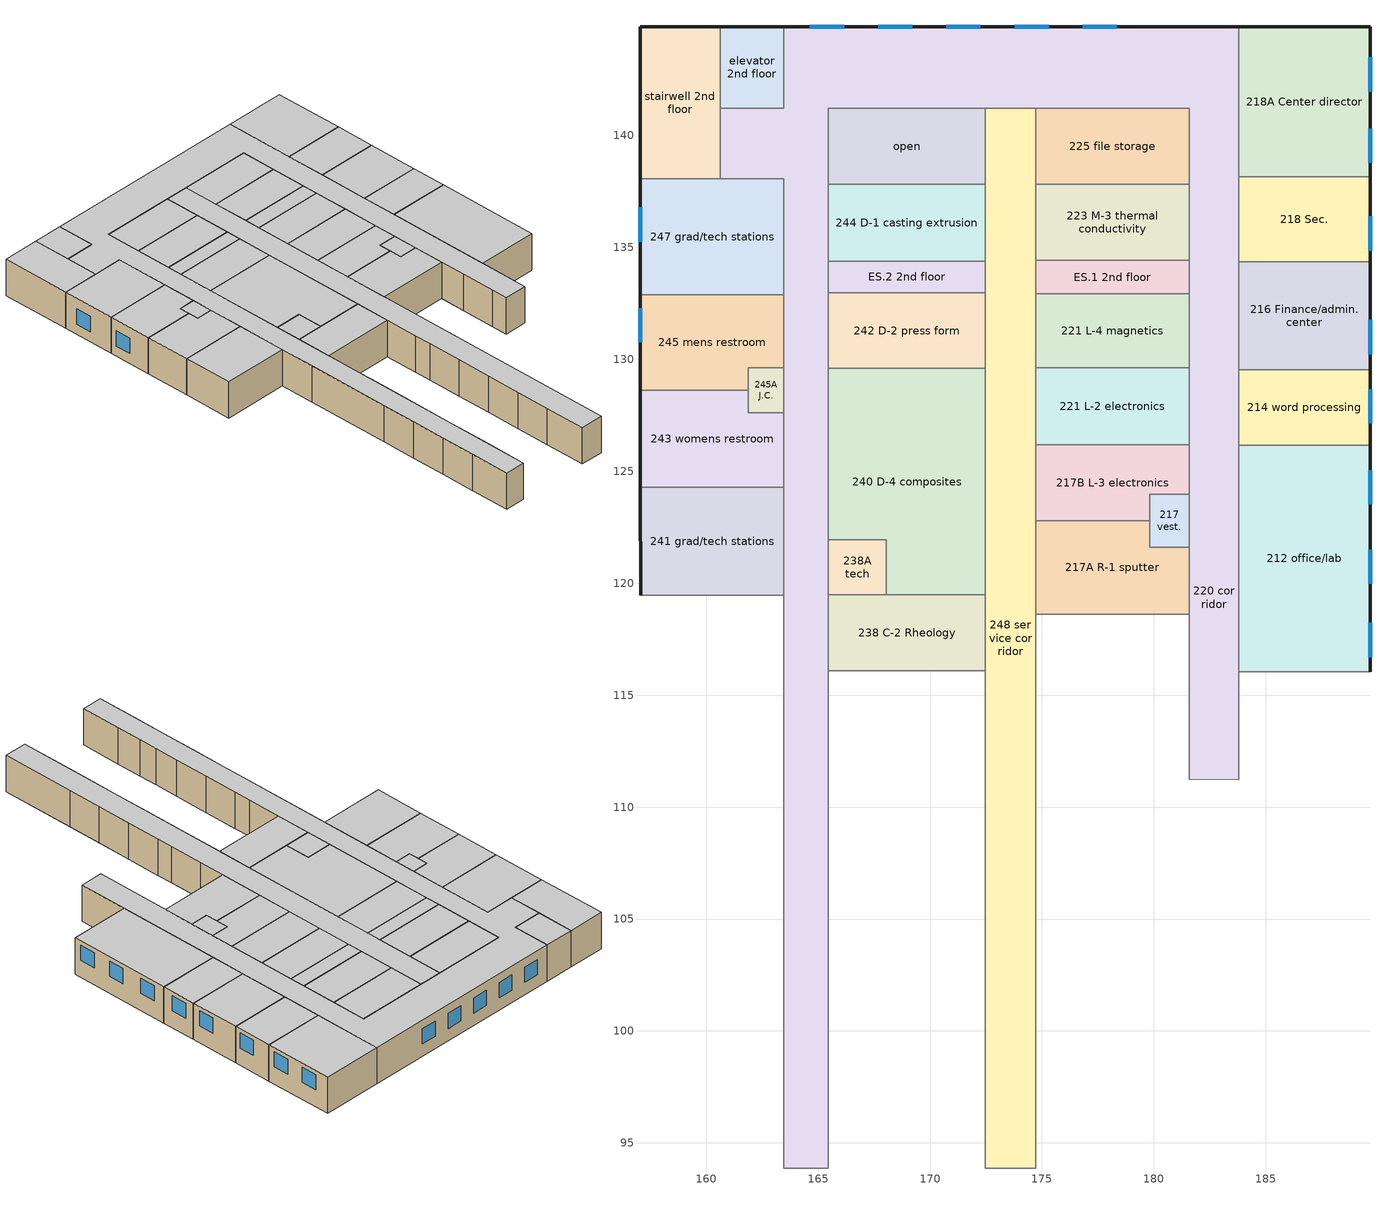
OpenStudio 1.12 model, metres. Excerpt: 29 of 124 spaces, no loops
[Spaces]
220 corridor
 floor ground: 183.79,144.87 183.79,111.23 181.58,111.24 181.58,141.22 165.46,141.22 165.46,93.86 163.47,93.86 163.47,138.07 160.62,138.07 160.62,141.22 163.47,141.22 163.47,144.87 z4.57
 wall outside: 183.79,144.87 163.47,144.87 z4.57:8.23
 wall to 200 fiber op. director: 183.79,111.23 183.79,116.05 z4.57:8.23
 wall to lobby 2nd floor: 181.58,111.24 183.79,111.23 z4.57:8.23
 wall to ES.4 2nd floor: 181.58,112.78 181.58,111.24 z4.57:8.23
 wall to 213 M-1 thermal analysis: 181.58,116.08 181.58,112.78 z4.57:8.23
 wall to 215 M-2 thermal analysis: 181.58,118.62 181.58,116.08 z4.57:8.23
 wall to 217A R-1 sputter: 181.58,121.61 181.58,118.62 z4.57:8.23
 wall to 217 vest.: 181.58,123.98 181.58,121.61 z4.57:8.23
 wall to 217B L-3 electronics: 181.58,126.19 181.58,123.98 z4.57:8.23
 wall to 221 L-2 electronics: 181.58,129.63 181.58,126.19 z4.57:8.23
 wall to 221 L-4 magnetics: 181.58,132.92 181.58,129.63 z4.57:8.23
 wall to ES.1 2nd floor: 181.58,134.42 181.58,132.92 z4.57:8.23
 wall to 223 M-3 thermal conductivity: 181.58,137.82 181.58,134.42 z4.57:8.23
 wall to 225 file storage: 174.71,141.22 181.58,141.22 181.58,137.82 z4.57:8.23
 wall to 248 service corridor: 172.48,141.22 174.71,141.22 z4.57:8.23
 wall to open: 165.46,137.83 165.46,141.22 172.48,141.22 z4.57:8.23
 wall to 244 D-1 casting extrusion: 165.46,134.38 165.46,137.83 z4.57:8.23
 wall to ES.2 2nd floor: 165.46,132.98 165.46,134.38 z4.57:8.23
 wall to 242 D-2 press form: 165.46,129.6 165.46,132.98 z4.57:8.23
 wall to 240 D-4 composites: 165.46,121.95 165.46,129.6 z4.57:8.23
 wall to 238A tech: 165.46,119.48 165.46,121.95 z4.57:8.23
 wall to 238 C-2 Rheology: 165.46,116.1 165.46,119.48 z4.57:8.23
 wall to 236 C-2 sol gel forming: 165.46,112.84 165.46,116.1 z4.57:8.23
 wall to ES.3 2nd floor: 165.46,111.2 165.46,112.84 z4.57:8.23
 wall to 234 C-3 chemical analysis: 165.46,107.89 165.46,111.2 z4.57:8.23
 wall to 232 C-4 coiloids analysis: 165.46,104.53 165.46,107.89 z4.57:8.23
 wall to 230 B-1 particle size analysis: 165.46,102.14 165.46,104.53 z4.57:8.23
 wall to 228A tech: 165.46,100.35 165.46,102.14 z4.57:8.23
 wall to 228 B-2 porosity surface: 165.46,97.83 165.46,100.35 z4.57:8.23
 wall to 226 D-3 Tape casting: 165.46,93.86 165.46,97.83 z4.57:8.23
 wall to 222 corridor: 163.47,93.86 165.46,93.86 z4.57:8.23
 wall to 227 undergrad dir.: 163.47,97.76 163.47,93.86 z4.57:8.23
 wall to 229 Sec.: 163.47,101.12 163.47,97.76 z4.57:8.23
 wall to 231 undergrad dir.: 163.47,104.48 163.47,101.12 z4.57:8.23
 wall to 233 office/lab: 163.47,107.83 163.47,104.48 z4.57:8.23
 wall to 237 grad/tech stations: 163.47,116.07 163.47,107.83 z4.57:8.23
 wall to 239 office/lab: 163.47,119.47 163.47,116.07 z4.57:8.23
 wall to 241 grad/tech stations: 163.47,124.28 163.47,119.47 z4.57:8.23
 wall to 243 womens restroom: 163.47,127.63 163.47,124.28 z4.57:8.23
 wall to 245A J.C.: 163.47,129.62 163.47,127.63 z4.57:8.23
 wall to 245 mens restroom: 163.47,132.89 163.47,129.62 z4.57:8.23
 wall to 247 grad/tech stations: 160.62,138.07 163.47,138.07 163.47,132.89 z4.57:8.23
 wall to stairwell 2nd floor: 160.62,141.22 160.62,138.07 z4.57:8.23
 wall to elevator 2nd floor: 163.47,144.87 163.47,141.22 160.62,141.22 z4.57:8.23
 wall to 218A Center director: 183.79,138.15 183.79,144.87 z4.57:8.23
 wall to 218 Sec.: 183.79,134.36 183.79,138.15 z4.57:8.23
 wall to 216 Finance/admin. center: 183.79,129.54 183.79,134.36 z4.57:8.23
 wall to 214 word processing: 183.79,126.17 183.79,129.54 z4.57:8.23
 wall to 212 office/lab: 183.79,116.05 183.79,126.17 z4.57:8.23
 window: 166.16,144.87 164.63,144.87 / 169.2,144.87 167.68,144.87 / 172.25,144.87 170.73,144.87 / 175.3,144.87 173.78,144.87 / 178.35,144.87 176.82,144.87 z5.83:7.35
 ceiling inside: 165.46,93.86 165.46,141.22 181.58,141.22 181.58,111.24 183.79,111.23 183.79,144.87 163.47,144.87 163.47,141.22 160.62,141.22 160.62,138.07 163.47,138.07 163.47,93.86 z8.23
248 service corridor
 floor ground: 174.71,141.22 174.71,93.86 172.48,93.86 172.48,141.22 z4.57
 wall to 225 file storage: 174.71,137.82 174.71,141.22 z4.57:8.23
 wall to 223 M-3 thermal conductivity: 174.71,134.42 174.71,137.82 z4.57:8.23
 wall to ES.1 2nd floor: 174.71,132.92 174.71,134.42 z4.57:8.23
 wall to 221 L-4 magnetics: 174.71,129.63 174.71,132.92 z4.57:8.23
 wall to 221 L-2 electronics: 174.71,126.19 174.71,129.63 z4.57:8.23
 wall to 217B L-3 electronics: 174.71,122.8 174.71,126.19 z4.57:8.23
 wall to 217A R-1 sputter: 174.71,118.62 174.71,122.8 z4.57:8.23
 wall to 215 M-2 thermal analysis: 174.71,116.08 174.71,118.62 z4.57:8.23
 wall to 213 M-1 thermal analysis: 174.71,112.78 174.71,116.08 z4.57:8.23
 wall to ES.4 2nd floor: 174.71,111.24 174.71,112.78 z4.57:8.23
 wall to 211 S-3 grad. pc.: 174.71,107.88 174.71,111.24 z4.57:8.23
 wall to 209 K-1 spectro analysis: 174.71,104.51 174.71,107.88 z4.57:8.23
 wall to 207A A-3A powder synthesis: 174.71,101.17 174.71,104.51 z4.57:8.23
 wall to 205 G-3 specialty meas.: 174.71,93.86 174.71,101.17 z4.57:8.23
 wall to 222 corridor: 172.48,93.86 174.71,93.86 z4.57:8.23
 wall to 226 D-3 Tape casting: 172.48,97.83 172.48,93.86 z4.57:8.23
 wall to 228 B-2 porosity surface: 172.48,101.15 172.48,97.83 z4.57:8.23
 wall to 230 B-1 particle size analysis: 172.48,104.53 172.48,101.15 z4.57:8.23
 wall to 232 C-4 coiloids analysis: 172.48,107.89 172.48,104.53 z4.57:8.23
 wall to 234 C-3 chemical analysis: 172.48,111.2 172.48,107.89 z4.57:8.23
 wall to ES.3 2nd floor: 172.48,112.84 172.48,111.2 z4.57:8.23
 wall to 236 C-2 sol gel forming: 172.48,116.1 172.48,112.84 z4.57:8.23
 wall to 238 C-2 Rheology: 172.48,119.48 172.48,116.1 z4.57:8.23
 wall to 240 D-4 composites: 172.48,129.6 172.48,119.48 z4.57:8.23
 wall to 242 D-2 press form: 172.48,132.98 172.48,129.6 z4.57:8.23
 wall to ES.2 2nd floor: 172.48,134.38 172.48,132.98 z4.57:8.23
 wall to 244 D-1 casting extrusion: 172.48,137.83 172.48,134.38 z4.57:8.23
 wall to open: 172.48,141.22 172.48,137.83 z4.57:8.23
 ceiling inside: 174.71,93.86 174.71,141.22 172.48,141.22 172.48,93.86 z8.23
212 office/lab
 floor inside: 189.65,126.17 189.65,116.05 183.79,116.05 183.79,126.17 z4.57
 wall outside: 189.65,116.05 189.65,126.17 z4.57:8.23
 wall to 200 fiber op. director: 183.79,116.05 189.65,116.05 z4.57:8.23
 wall to 214 word processing: 189.65,126.17 183.79,126.17 z4.57:8.23
 window: 189.65,116.7 189.65,118.23 / 189.65,119.97 189.65,121.5 / 189.65,123.53 189.65,125.05 z6.29:7.82
 ceiling inside: 189.65,116.05 189.65,126.17 183.79,126.17 183.79,116.05 z8.23
238 C-2 Rheology
 floor ground: 172.48,119.48 172.48,116.1 165.46,116.1 165.46,119.48 z4.57
 wall to 236 C-2 sol gel forming: 165.46,116.1 172.48,116.1 z4.57:8.23
 wall to 238A tech: 168.04,119.48 165.46,119.48 z4.57:8.23
 wall to 240 D-4 composites: 172.48,119.48 168.04,119.48 z4.57:8.23
 ceiling inside: 172.48,116.1 172.48,119.48 165.46,119.48 165.46,116.1 z8.23
217A R-1 sputter
 floor ground: 179.81,122.8 179.81,121.61 181.58,121.61 181.58,118.62 174.71,118.62 174.71,122.8 z4.57
 wall to 217B L-3 electronics: 179.81,122.8 174.71,122.8 z4.57:8.23
 wall to 217 vest.: 181.58,121.61 179.81,121.61 179.81,122.8 z4.57:8.23
 wall to 215 M-2 thermal analysis: 174.71,118.62 181.58,118.62 z4.57:8.23
 ceiling inside: 181.58,118.62 181.58,121.61 179.81,121.61 179.81,122.8 174.71,122.8 174.71,118.62 z8.23
241 grad/tech stations
 floor inside: 163.47,124.28 163.47,119.47 157.07,119.47 157.06,124.28 z4.57
 wall outside: 157.06,124.28 157.07,119.47 z4.57:8.23
 wall to 239 office/lab: 157.07,119.47 163.47,119.47 z4.57:8.23
 wall to 243 womens restroom: 163.47,124.28 157.06,124.28 z4.57:8.23
 ceiling inside: 163.47,119.47 163.47,124.28 157.06,124.28 157.07,119.47 z8.23
238A tech
 floor ground: 168.04,121.95 168.04,119.48 165.46,119.48 165.46,121.95 z4.57
 wall to 240 D-4 composites: 168.04,119.48 168.04,121.95 165.46,121.95 z4.57:8.23
 ceiling inside: 168.04,119.48 168.04,121.95 165.46,121.95 165.46,119.48 z8.23
240 D-4 composites
 floor inside: 172.48,129.6 172.48,119.48 168.04,119.48 168.04,121.95 165.46,121.95 165.46,129.6 z4.57
 wall to 242 D-2 press form: 172.48,129.6 165.46,129.6 z4.57:8.23
 ceiling inside: 172.48,119.48 172.48,129.6 165.46,129.6 165.46,121.95 168.04,121.95 168.04,119.48 z8.23
217 vest.
 floor ground: 181.58,123.98 181.58,121.61 179.81,121.61 179.81,123.98 z4.57
 wall to 217B L-3 electronics: 181.58,123.98 179.81,123.98 179.81,122.8 z4.57:8.23
 ceiling inside: 181.58,121.61 181.58,123.98 179.81,123.98 179.81,121.61 z8.23
217B L-3 electronics
 floor ground: 181.58,126.19 181.58,123.98 179.81,123.98 179.81,122.8 174.71,122.8 174.71,126.19 z4.57
 wall to 221 L-2 electronics: 181.58,126.19 174.71,126.19 z4.57:8.23
 ceiling inside: 179.81,122.8 179.81,123.98 181.58,123.98 181.58,126.19 174.71,126.19 174.71,122.8 z8.23
243 womens restroom
 floor inside: 161.88,128.62 161.88,127.63 163.47,127.63 163.47,124.28 157.06,124.28 157.06,128.62 z4.57
 wall outside: 157.06,128.62 157.06,124.28 z4.57:8.23
 wall to 245 mens restroom: 161.88,128.62 157.06,128.62 z4.57:8.23
 wall to 245A J.C.: 163.47,127.63 161.88,127.63 161.88,128.62 z4.57:8.23
 ceiling inside: 163.47,124.28 163.47,127.63 161.88,127.63 161.88,128.62 157.06,128.62 157.06,124.28 z8.23
214 word processing
 floor inside: 189.65,129.54 189.65,126.17 183.79,126.17 183.79,129.54 z4.57
 wall outside: 189.65,126.17 189.65,129.54 z4.57:8.23
 wall to 216 Finance/admin. center: 189.65,129.54 183.79,129.54 z4.57:8.23
 window: 189.65,127.15 189.65,128.67 z6.29:7.82
 ceiling inside: 189.65,126.17 189.65,129.54 183.79,129.54 183.79,126.17 z8.23
221 L-2 electronics
 floor ground: 181.58,129.63 181.58,126.19 174.71,126.19 174.71,129.63 z4.57
 wall to 221 L-4 magnetics: 181.58,129.63 174.71,129.63 z4.57:8.23
 ceiling inside: 181.58,126.19 181.58,129.63 174.71,129.63 174.71,126.19 z8.23
245A J.C.
 floor inside: 163.47,129.62 163.47,127.63 161.88,127.63 161.88,129.62 z4.57
 wall to 245 mens restroom: 163.47,129.62 161.88,129.62 161.88,128.62 z4.57:8.23
 ceiling inside: 163.47,127.63 163.47,129.62 161.88,129.62 161.88,127.63 z8.23
245 mens restroom
 floor inside: 163.47,132.89 163.47,129.62 161.88,129.62 161.88,128.62 157.06,128.62 157.05,132.89 z4.57
 wall outside: 157.05,132.89 157.06,128.62 z4.57:8.23
 wall to 247 grad/tech stations: 163.47,132.89 157.05,132.89 z4.57:8.23
 window: 157.05,132.29 157.06,130.76 z5.59:7.12
 ceiling inside: 161.88,128.62 161.88,129.62 163.47,129.62 163.47,132.89 157.05,132.89 157.06,128.62 z8.23
216 Finance/admin. center
 floor inside: 189.65,134.36 189.65,129.54 183.79,129.54 183.79,134.36 z4.57
 wall outside: 189.65,129.54 189.65,134.36 z4.57:8.23
 wall to 218 Sec.: 189.65,134.36 183.79,134.36 z4.57:8.23
 window: 189.65,130.24 189.65,131.76 z6.29:7.82
 ceiling inside: 189.65,129.54 189.65,134.36 183.79,134.36 183.79,129.54 z8.23
242 D-2 press form
 floor inside: 172.48,132.98 172.48,129.6 165.46,129.6 165.46,132.98 z4.57
 wall to ES.2 2nd floor: 172.48,132.98 165.46,132.98 z4.57:8.23
 ceiling inside: 172.48,129.6 172.48,132.98 165.46,132.98 165.46,129.6 z8.23
221 L-4 magnetics
 floor ground: 181.58,132.92 181.58,129.63 174.71,129.63 174.71,132.92 z4.57
 wall to ES.1 2nd floor: 181.58,132.92 174.71,132.92 z4.57:8.23
 ceiling inside: 181.58,129.63 181.58,132.92 174.71,132.92 174.71,129.63 z8.23
247 grad/tech stations
 floor inside: 163.47,138.07 163.47,132.89 157.05,132.89 157.05,138.07 z4.57
 wall outside: 157.05,138.07 157.05,132.89 z4.57:8.23
 wall to stairwell 2nd floor: 160.62,138.07 157.05,138.07 z4.57:8.23
 window: 157.05,136.8 157.05,135.25 z5.61:7.16
 ceiling inside: 163.47,132.89 163.47,138.07 157.05,138.07 157.05,132.89 z8.23
ES.1 2nd floor
 floor ground: 181.58,134.42 181.58,132.92 174.71,132.92 174.71,134.42 z4.57
 wall to 223 M-3 thermal conductivity: 181.58,134.42 174.71,134.42 z4.57:8.23
 ceiling inside: 181.58,132.92 181.58,134.42 174.71,134.42 174.71,132.92 z8.23
ES.2 2nd floor
 floor inside: 172.48,134.38 172.48,132.98 165.46,132.98 165.46,134.38 z4.57
 wall to 244 D-1 casting extrusion: 172.48,134.38 165.46,134.38 z4.57:8.23
 ceiling inside: 172.48,132.98 172.48,134.38 165.46,134.38 165.46,132.98 z8.23
218 Sec.
 floor inside: 189.65,138.15 189.65,134.36 183.79,134.36 183.79,138.15 z4.57
 wall outside: 189.65,134.36 189.65,138.15 z4.57:8.23
 wall to 218A Center director: 189.65,138.15 183.79,138.15 z4.57:8.23
 window: 189.65,134.86 189.65,136.38 z6.29:7.82
 ceiling inside: 189.65,134.36 189.65,138.15 183.79,138.15 183.79,134.36 z8.23
244 D-1 casting extrusion
 floor ground: 172.48,137.83 172.48,134.38 165.46,134.38 165.46,137.83 z4.57
 wall to open: 172.48,137.83 165.46,137.83 z4.57:8.23
 ceiling inside: 172.48,134.38 172.48,137.83 165.46,137.83 165.46,134.38 z8.23
223 M-3 thermal conductivity
 floor ground: 181.58,137.82 181.58,134.42 174.71,134.42 174.71,137.82 z4.57
 wall to 225 file storage: 181.58,137.82 174.71,137.82 z4.57:8.23
 ceiling inside: 181.58,134.42 181.58,137.82 174.71,137.82 174.71,134.42 z8.23
225 file storage
 floor ground: 181.58,141.22 181.58,137.82 174.71,137.82 174.71,141.22 z4.57
 ceiling inside: 181.58,137.82 181.58,141.22 174.71,141.22 174.71,137.82 z8.23
open
 floor ground: 172.48,141.22 172.48,137.83 165.46,137.83 165.46,141.22 z4.57
 ceiling inside: 172.48,137.83 172.48,141.22 165.46,141.22 165.46,137.83 z8.23
stairwell 2nd floor
 floor inside: 160.62,144.87 160.62,138.07 157.05,138.07 157.04,144.87 z4.57
 wall outside: 160.62,144.87 157.04,144.87 157.05,138.07 z4.57:8.23
 wall to elevator 2nd floor: 160.62,141.22 160.62,144.87 z4.57:8.23
 ceiling inside: 160.62,138.07 160.62,144.87 157.04,144.87 157.05,138.07 z8.23
218A Center director
 floor inside: 189.65,144.87 189.65,138.15 183.79,138.15 183.79,144.87 z4.57
 wall outside: 189.65,138.15 189.65,144.87 183.79,144.87 z4.57:8.23
 window: 189.65,138.78 189.65,140.3 / 189.65,141.97 189.65,143.49 z6.29:7.82
 ceiling inside: 189.65,138.15 189.65,144.87 183.79,144.87 183.79,138.15 z8.23
elevator 2nd floor
 floor inside: 160.62,144.87 163.47,144.87 163.47,141.22 160.62,141.22 z4.57
 wall outside: 163.47,144.87 160.62,144.87 z4.57:8.23
 ceiling inside: 163.47,141.22 163.47,144.87 160.62,144.87 160.62,141.22 z8.23
[Building]
Building 1: Default Construction Set=DOE Ref 1980-2004 - CZ4c - Office; Default Schedule Set=DOE Ref 1980-2004 - Office - WholeBuilding - Md Office Schedule Set
[Site]
NEWARK: Latitude {deg}=40.7; Longitude {deg}=-74.17; Time Zone {hr}=-5; Elevation {m}=9
[ClimateZones]
Climate Zone Institution Name 1=ASHRAE; Climate Zone Document Name 1=ANSI/ASHRAE Standard 169; Climate Zone Document Year 1=2006; Climate Zone Value 1=4C; Climate Zone Institution Name 2=CEC; Climate Zone Document Name 2=California Climate Zone Descriptions; Climate Zone Document Year 2=1995; Climate Zone Value 2=4
[SizingPeriod:DesignDay] Barometric Pressure {Pa}=101217; Sky Clearness=0; Rain Indicator=0; Snow Indicator=0; Day of Month=21; Daylight Saving Time Indicator=0; Dry-Bulb Temperature Range Modifier Type=DefaultMultipliers
Name | Maximum Dry-Bulb Temperature {C} | Daily Dry-Bulb Temperature Range {deltaC} | Humidity Indicating Conditions at Maximum Dry-Bulb | Wind Speed {m/s} | Wind Direction {deg} | Month | Day Type | Humidity Indicating Type | Solar Model Indicator | ASHRAE Taub | ASHRAE Taud
NEWARK Ann Htg 99.6% Condns DB | -11.6 | 0 | -11.6 | 6.2 | 320 | 1 | WinterDesignDay | Wetbulb | ASHRAEClearSky
NEWARK Ann Hum_n 99.6% Condns DP=>MCDB | -9.8 | 0 | -20.9 | 6.2 | 320 | 1 | WinterDesignDay | Dewpoint | ASHRAEClearSky
NEWARK Ann Clg .4% Condns WB=>MDB | 31.5 | 8.9 | 25.4 | 5.8 | 250 | 7 | SummerDesignDay | Wetbulb | ASHRAETau | 0.528 | 1.831
NEWARK Ann Clg .4% Condns DB=>MWB | 34.5 | 8.9 | 23.8 | 5.8 | 250 | 7 | SummerDesignDay | Wetbulb | ASHRAETau | 0.528 | 1.831
[DefaultConstructionSet]
DOE Ref 1980-2004 - CZ4c - Office: Default Exterior Surface Constructions=Default Surface Constructions 22; Default Interior Surface Constructions=Default Surface Constructions 23; Default Ground Contact Surface Constructions=Default Surface Constructions 24; Default Exterior SubSurface Constructions=Default Sub Surface Constructions 15; Default Interior SubSurface Constructions=Default Sub Surface Constructions 16; Interior Partition Construction=Interior Partition
[DefaultSurfaceConstructions]
Name | Floor Construction | Wall Construction | Roof Ceiling Construction
Default Surface Constructions 22 | ExtSlabCarpet 4in ClimateZone 1-8 | CBECS 1980-2004 ExtWall Mass ClimateZone 4c-5a | CBECS 1980-2004 ExtRoof IEAD ClimateZone 4c
Default Surface Constructions 23 | Interior Floor | Interior Wall | Interior Ceiling
Default Surface Constructions 24 | ExtSlabCarpet 4in ClimateZone 1-8 | ExtSlabCarpet 4in ClimateZone 1-8 | ExtSlabCarpet 4in ClimateZone 1-8
[Construction]
ExtSlabCarpet 4in ClimateZone 1-8: MAT-CC05 4 HW CONCRETE, CP02 CARPET PAD
Interior Floor: F16 Acoustic tile, F05 Ceiling air space resistance, M11 100mm lightweight concrete
Interior Wall: G01a 19mm gypsum board, F04 Wall air space resistance, G01a 19mm gypsum board
Interior Ceiling: M11 100mm lightweight concrete, F05 Ceiling air space resistance, F16 Acoustic tile
Exterior Door: F08 Metal surface, I01 25mm insulation board
Interior Window: Clear 3mm
Interior Door; Interior Partition: G05 25mm wood
CBECS 1980-2004 ExtWall Mass ClimateZone 4c-5a: 1IN Stucco, 8IN CONCRETE HW RefBldg, Mass NonRes Wall Insulation-1.76, 1/2IN Gypsum
CBECS 1980-2004 ExtRoof IEAD ClimateZone 4c: Roof Membrane, IEAD NonRes Roof Insulation-2.75, Metal Decking
CBECS 1980-2004 ExtWindow ClimateZone 4c: Fixed Window 4.09/0.39/0.25
[Material] Thermal Absorptance=0.9
Name | Roughness | Thickness {m} | Conductivity {W/m-K} | Density {kg/m3} | Specific Heat {J/kg-K} | Solar Absorptance | Visible Absorptance
MAT-CC05 4 HW CONCRETE | Rough | 0.1016 | 1.311 | 2240 | 836.8 | 0.85 | 0.85
1IN Stucco | Smooth | 0.0253 | 0.6918 | 1858 | 837 | 0.92 | 0.92
1/2IN Gypsum | Smooth | 0.0127 | 0.16 | 784.9 | 830 | 0.4 | 0.4
Roof Membrane | VeryRough | 0.0095 | 0.16 | 1121.29 | 1460 | 0.7 | 0.7
Metal Decking | MediumSmooth | 0.0015 | 45.006 | 7680 | 418.4 | 0.6 | 0.6
F16 Acoustic tile | MediumSmooth | 0.0191 | 0.06 | 368 | 590 | 0.3 | 0.3
M11 100mm lightweight concrete | MediumRough | 0.1016 | 0.53 | 1280 | 840 | 0.5 | 0.5
G01a 19mm gypsum board | MediumSmooth | 0.019 | 0.16 | 800 | 1090 | 0.4 | 0.4
F08 Metal surface | Smooth | 0.0008 | 45.28 | 7824 | 500 | 0.7 | 0.7
I01 25mm insulation board | MediumRough | 0.0254 | 0.03 | 43 | 1210 | 0.6 | 0.6
G05 25mm wood | MediumSmooth | 0.0254 | 0.15 | 608 | 1630 | 0.5 | 0.5
8IN CONCRETE HW RefBldg | Rough | 0.2032 | 1.311 | 2240 | 836.8 | 0.7 | 0.7
Mass NonRes Wall Insulation-1.76 | MediumRough | 0.0656865 | 0.049 | 265 | 836.8 | 0.7 | 0.7
IEAD NonRes Roof Insulation-2.75 | MediumRough | 0.122523 | 0.049 | 265 | 836.8 | 0.7 | 0.7
[Material:NoMass]
CP02 CARPET PAD: Roughness=Smooth; Thermal Resistance {m2-K/W}=0.1; Thermal Absorptance=0.9; Solar Absorptance=0.8; Visible Absorptance=0.8
[Material:AirGap]
Name | Thermal Resistance {m2-K/W}
F05 Ceiling air space resistance | 0.18
F04 Wall air space resistance | 0.15
[DefaultSubSurfaceConstructions]
Name | Fixed Window Construction | Operable Window Construction | Door Construction | Tubular Daylight Dome Construction | Tubular Daylight Diffuser Construction
Default Sub Surface Constructions 15 | CBECS 1980-2004 ExtWindow ClimateZone 4c | CBECS 1980-2004 ExtWindow ClimateZone 4c | Exterior Door | Interior Window | Interior Window
Default Sub Surface Constructions 16 | Interior Window | Interior Window | Interior Door
[WindowMaterial:Glazing]
Clear 3mm: Optical Data Type=SpectralAverage; Thickness {m}=0.003; Solar Transmittance at Normal Incidence=0.837; Front Side Solar Reflectance at Normal Incidence=0.075; Back Side Solar Reflectance at Normal Incidence=0; Visible Transmittance at Normal Incidence=0.898; Front Side Visible Reflectance at Normal Incidence=0.081; Back Side Visible Reflectance at Normal Incidence=0; Infrared Transmittance at Normal Incidence=0; Front Side Infrared Hemispherical Emissivity=0.84; Back Side Infrared Hemispherical Emissivity=0.84; Conductivity {W/m-K}=0.9; Dirt Correction Factor for Solar and Visible Transmittance=1; Solar Diffusing=No
[WindowMaterial:Blind]
Window Material Blind 1: Slat Width {m}=0.025; Slat Separation {m}=0.01875; Front Side Slat Beam Solar Reflectance=0.5; Back Side Slat Beam Solar Reflectance=0.5; Front Side Slat Diffuse Solar Reflectance=0.5; Back Side Slat Diffuse Solar Reflectance=0.5; Slat Beam Visible Transmittance=0
[WindowMaterial:SimpleGlazingSystem]
Fixed Window 4.09/0.39/0.25: U-Factor {W/m2-K}=4.08816; Solar Heat Gain Coefficient=0.39; Visible Transmittance=0.25
[SpaceType] Standards Building Type=Office
Name | Default Schedule Set | Design Specification Outdoor Air Object | Standards Space Type
189.1-2009 - Office - ClosedOffice - CZ1-3 | 189.1-2009 - Office - ClosedOffice - CZ1-3 Schedule Set | 189.1-2009 - Office - ClosedOffice - CZ1-3 Ventilation | ClosedOffice
DOE Ref 1980-2004 - Office - ClosedOffice | DOE Ref 1980-2004 - Office - ClosedOffice Schedule Set | DOE Ref 1980-2004 - Office - ClosedOffice Ventilation | ClosedOffice
DOE Ref 1980-2004 - Office - Corridor | DOE Ref 1980-2004 - Office - Corridor Schedule Set | DOE Ref 1980-2004 - Office - Corridor Ventilation | Corridor
DOE Ref 1980-2004 - Office - IT_Room | DOE Ref 1980-2004 - Office - IT_Room Schedule Set | DOE Ref 1980-2004 - Office - IT_Room Ventilation | IT_Room
DOE Ref 1980-2004 - Office - PrintRoom | DOE Ref 1980-2004 - Office - PrintRoom Schedule Set | DOE Ref 1980-2004 - Office - PrintRoom Ventilation | PrintRoom
DOE Ref 1980-2004 - Office - Restroom | DOE Ref 1980-2004 - Office - Restroom Schedule Set | DOE Ref 1980-2004 - Office - Restroom Ventilation | Restroom
DOE Ref 1980-2004 - Office - Stair | DOE Ref 1980-2004 - Office - Stair Schedule Set | DOE Ref 1980-2004 - Office - Stair Ventilation | Stair
DOE Ref 1980-2004 - Office - Storage | DOE Ref 1980-2004 - Office - Storage Schedule Set | DOE Ref 1980-2004 - Office - Storage Ventilation | Storage
[DefaultScheduleSet] Lighting Schedule=Office Bldg Light
Name | Number of People Schedule | People Activity Level Schedule | Electric Equipment Schedule | Infiltration Schedule
189.1-2009 - Office - ClosedOffice - CZ1-3 Schedule Set; 189.1-2009 - Office - Corridor - CZ4-8 Schedule Set; DOE Ref 1980-2004 - Office - ClosedOffice Schedule Set; DOE Ref 1980-2004 - Office - Corridor Schedule Set | Office Work Occ | Office Activity | Office Bldg Equip | Office Infil Quarter On
DOE Ref 1980-2004 - Office - IT_Room Schedule Set; DOE Ref 1980-2004 - Office - PrintRoom Schedule Set; DOE Ref 1980-2004 - Office - Restroom Schedule Set | Office Misc Occ | Office Activity | Office Bldg Equip | Office Infil Quarter On
DOE Ref 1980-2004 - Office - Stair Schedule Set; DOE Ref 1980-2004 - Office - Storage Schedule Set |  |  |  | Office Infil Quarter On
DOE Ref 1980-2004 - Office - WholeBuilding - Md Office Schedule Set | Medium Office Bldg Occ | Medium Office Activity | Medium Office Bldg Equip | Medium Office Infil Quarter On
[Lights:Definition] Design Level Calculation Method=Watts/Area
Name | Watts per Space Floor Area {W/m2}
189.1-2009 - Office - ClosedOffice - CZ1-3 Lights Definition | 10.6563
DOE Ref 1980-2004 - Office - ClosedOffice Lights Definition | 18.5893
DOE Ref 1980-2004 - Office - Corridor Lights Definition | 8.44967
DOE Ref 1980-2004 - Office - IT_Room Lights Definition; DOE Ref 1980-2004 - Office - PrintRoom Lights Definition | 16.6841
DOE Ref 1980-2004 - Office - Restroom Lights Definition | 15.1771
DOE Ref 1980-2004 - Office - Stair Lights Definition | 10.1396
DOE Ref 1980-2004 - Office - Storage Lights Definition | 13.6702
[Lights]
Name | Lights Definition | Space or SpaceType
189.1-2009 - Office - ClosedOffice - CZ1-3 Lights | 189.1-2009 - Office - ClosedOffice - CZ1-3 Lights Definition | 189.1-2009 - Office - ClosedOffice - CZ1-3
DOE Ref 1980-2004 - Office - ClosedOffice Lights | DOE Ref 1980-2004 - Office - ClosedOffice Lights Definition | DOE Ref 1980-2004 - Office - ClosedOffice
DOE Ref 1980-2004 - Office - Corridor Lights | DOE Ref 1980-2004 - Office - Corridor Lights Definition | DOE Ref 1980-2004 - Office - Corridor
DOE Ref 1980-2004 - Office - IT_Room Lights | DOE Ref 1980-2004 - Office - IT_Room Lights Definition | DOE Ref 1980-2004 - Office - IT_Room
DOE Ref 1980-2004 - Office - PrintRoom Lights | DOE Ref 1980-2004 - Office - PrintRoom Lights Definition | DOE Ref 1980-2004 - Office - PrintRoom
DOE Ref 1980-2004 - Office - Restroom Lights | DOE Ref 1980-2004 - Office - Restroom Lights Definition | DOE Ref 1980-2004 - Office - Restroom
DOE Ref 1980-2004 - Office - Stair Lights | DOE Ref 1980-2004 - Office - Stair Lights Definition | DOE Ref 1980-2004 - Office - Stair
DOE Ref 1980-2004 - Office - Storage Lights | DOE Ref 1980-2004 - Office - Storage Lights Definition | DOE Ref 1980-2004 - Office - Storage
[DesignSpecification:OutdoorAir] Outdoor Air Method=Sum
Name | Outdoor Air Flow per Person {m3/s-person} | Outdoor Air Flow per Floor Area {m3/s-m2}
189.1-2009 - Office - ClosedOffice - CZ1-3 Ventilation; DOE Ref 1980-2004 - Office - ClosedOffice Ventilation | 0.00943895
DOE Ref 1980-2004 - Office - Corridor Ventilation; DOE Ref 1980-2004 - Office - IT_Room Ventilation; DOE Ref 1980-2004 - Office - PrintRoom Ventilation; DOE Ref 1980-2004 - Office - Stair Ventilation; DOE Ref 1980-2004 - Office - Storage Ventilation |  | 0.000254
DOE Ref 1980-2004 - Office - Restroom Ventilation |  | 0.0048768
[People:Definition] Number of People Calculation Method=People/Area; Fraction Radiant=0.3
Name | People per Space Floor Area {person/m2}
189.1-2009 - Office - ClosedOffice - CZ1-3 People Definition; DOE Ref 1980-2004 - Office - ClosedOffice People Definition | 0.0511286
DOE Ref 1980-2004 - Office - Corridor People Definition | 0.0107639
DOE Ref 1980-2004 - Office - IT_Room People Definition | 0.0538196
DOE Ref 1980-2004 - Office - PrintRoom People Definition; DOE Ref 1980-2004 - Office - Restroom People Definition | 0.107639
[People]
Name | People Definition | Space or SpaceType
189.1-2009 - Office - ClosedOffice - CZ1-3 People | 189.1-2009 - Office - ClosedOffice - CZ1-3 People Definition | 189.1-2009 - Office - ClosedOffice - CZ1-3
DOE Ref 1980-2004 - Office - ClosedOffice People | DOE Ref 1980-2004 - Office - ClosedOffice People Definition | DOE Ref 1980-2004 - Office - ClosedOffice
DOE Ref 1980-2004 - Office - Corridor People | DOE Ref 1980-2004 - Office - Corridor People Definition | DOE Ref 1980-2004 - Office - Corridor
DOE Ref 1980-2004 - Office - IT_Room People | DOE Ref 1980-2004 - Office - IT_Room People Definition | DOE Ref 1980-2004 - Office - IT_Room
DOE Ref 1980-2004 - Office - PrintRoom People | DOE Ref 1980-2004 - Office - PrintRoom People Definition | DOE Ref 1980-2004 - Office - PrintRoom
DOE Ref 1980-2004 - Office - Restroom People | DOE Ref 1980-2004 - Office - Restroom People Definition | DOE Ref 1980-2004 - Office - Restroom
[SpaceInfiltration:DesignFlowRate] Design Flow Rate Calculation Method=Flow/ExteriorArea
Name | Space or SpaceType | Flow per Exterior Surface Area {m3/s-m2}
189.1-2009 - Office - ClosedOffice - CZ1-3 Infiltration | 189.1-2009 - Office - ClosedOffice - CZ1-3 | 0.00030226
DOE Ref 1980-2004 - Office - ClosedOffice Infiltration | DOE Ref 1980-2004 - Office - ClosedOffice | 0.00113386
DOE Ref 1980-2004 - Office - Corridor Infiltration | DOE Ref 1980-2004 - Office - Corridor | 0.00113386
DOE Ref 1980-2004 - Office - IT_Room Infiltration | DOE Ref 1980-2004 - Office - IT_Room | 0.00113386
DOE Ref 1980-2004 - Office - PrintRoom Infiltration | DOE Ref 1980-2004 - Office - PrintRoom | 0.00113386
DOE Ref 1980-2004 - Office - Restroom Infiltration | DOE Ref 1980-2004 - Office - Restroom | 0.00113386
DOE Ref 1980-2004 - Office - Stair Infiltration | DOE Ref 1980-2004 - Office - Stair | 0.00113386
DOE Ref 1980-2004 - Office - Storage Infiltration | DOE Ref 1980-2004 - Office - Storage | 0.00113386
[ElectricEquipment:Definition] Design Level Calculation Method=Watts/Area
Name | Watts per Space Floor Area {W/m2}
189.1-2009 - Office - ClosedOffice - CZ1-3 Electric Equipment Definition | 6.8889
DOE Ref 1980-2004 - Office - ClosedOffice Electric Equipment Definition | 9.3646
DOE Ref 1980-2004 - Office - Corridor Electric Equipment Definition | 3.12153
DOE Ref 1980-2004 - Office - IT_Room Electric Equipment Definition | 21.5278
DOE Ref 1980-2004 - Office - PrintRoom Electric Equipment Definition | 58.1251
DOE Ref 1980-2004 - Office - Restroom Electric Equipment Definition | 2.90626
[ElectricEquipment]
Name | Electric Equipment Definition | Space or SpaceType
189.1-2009 - Office - ClosedOffice - CZ1-3 Electric Equipment | 189.1-2009 - Office - ClosedOffice - CZ1-3 Electric Equipment Definition | 189.1-2009 - Office - ClosedOffice - CZ1-3
DOE Ref 1980-2004 - Office - ClosedOffice Electric Equipment | DOE Ref 1980-2004 - Office - ClosedOffice Electric Equipment Definition | DOE Ref 1980-2004 - Office - ClosedOffice
DOE Ref 1980-2004 - Office - Corridor Electric Equipment | DOE Ref 1980-2004 - Office - Corridor Electric Equipment Definition | DOE Ref 1980-2004 - Office - Corridor
DOE Ref 1980-2004 - Office - IT_Room Electric Equipment | DOE Ref 1980-2004 - Office - IT_Room Electric Equipment Definition | DOE Ref 1980-2004 - Office - IT_Room
DOE Ref 1980-2004 - Office - PrintRoom Electric Equipment | DOE Ref 1980-2004 - Office - PrintRoom Electric Equipment Definition | DOE Ref 1980-2004 - Office - PrintRoom
DOE Ref 1980-2004 - Office - Restroom Electric Equipment | DOE Ref 1980-2004 - Office - Restroom Electric Equipment Definition | DOE Ref 1980-2004 - Office - Restroom
[ThermostatSetpoint:DualSetpoint] Heating Setpoint Temperature Schedule=Large Office HtgSetp; Cooling Setpoint Temperature Schedule=Large Office ClgSetp
Thermostat Setpoint Dual Setpoint 10; Thermostat Setpoint Dual Setpoint 12; Thermostat Setpoint Dual Setpoint 13; Thermostat Setpoint Dual Setpoint 21; Thermostat Setpoint Dual Setpoint 24; Thermostat Setpoint Dual Setpoint 26; Thermostat Setpoint Dual Setpoint 28; Thermostat Setpoint Dual Setpoint 32; Thermostat Setpoint Dual Setpoint 33; Thermostat Setpoint Dual Setpoint 36; Thermostat Setpoint Dual Setpoint 40; Thermostat Setpoint Dual Setpoint 42; Thermostat Setpoint Dual Setpoint 48; Thermostat Setpoint Dual Setpoint 50; Thermostat Setpoint Dual Setpoint 71; Thermostat Setpoint Dual Setpoint 72; Thermostat Setpoint Dual Setpoint 74; Thermostat Setpoint Dual Setpoint 76; Thermostat Setpoint Dual Setpoint 85; Thermostat Setpoint Dual Setpoint 86; Thermostat Setpoint Dual Setpoint 93; Thermostat Setpoint Dual Setpoint 94; Thermostat Setpoint Dual Setpoint 95; Thermostat Setpoint Dual Setpoint 101; Thermostat Setpoint Dual Setpoint 104; Thermostat Setpoint Dual Setpoint 105; Thermostat Setpoint Dual Setpoint 108; Thermostat Setpoint Dual Setpoint 123; Thermostat Setpoint Dual Setpoint 125
[ShadingControl]
Shading Control 1: Shading Type=InteriorBlind; Shading Device Material=Window Material Blind 1
[BuildingStory] Nominal Z Coordinate {m}=0
Name | Nominal Floor to Floor Height {m}
Building Story 1 | 0.9144
Building Story 3 | 3.6576
[Space] Building Story=Building Story 3
Name | Space Type | Default Construction Set | Default Schedule Set | Thermal Zone
220 corridor | DOE Ref 1980-2004 - Office - Corridor | DOE Ref 1980-2004 - CZ4c - Office | 189.1-2009 - Office - Corridor - CZ4-8 Schedule Set | Thermal Zone: 220 corridor
248 service corridor | DOE Ref 1980-2004 - Office - Corridor | DOE Ref 1980-2004 - CZ4c - Office | DOE Ref 1980-2004 - Office - Corridor Schedule Set | Thermal Zone: 248 service corridor
212 office/lab | DOE Ref 1980-2004 - Office - ClosedOffice | DOE Ref 1980-2004 - CZ4c - Office | DOE Ref 1980-2004 - Office - ClosedOffice Schedule Set | Thermal Zone: 212 office/lab
238 C-2 Rheology | DOE Ref 1980-2004 - Office - ClosedOffice | DOE Ref 1980-2004 - CZ4c - Office | DOE Ref 1980-2004 - Office - ClosedOffice Schedule Set | Thermal Zone: 238 C-2 Rheology
217A R-1 sputter | DOE Ref 1980-2004 - Office - ClosedOffice | DOE Ref 1980-2004 - CZ4c - Office | DOE Ref 1980-2004 - Office - ClosedOffice Schedule Set | Thermal Zone: 217A R-1 sputter
241 grad/tech stations | DOE Ref 1980-2004 - Office - ClosedOffice | DOE Ref 1980-2004 - CZ4c - Office | DOE Ref 1980-2004 - Office - ClosedOffice Schedule Set | Thermal Zone: 241 grad/tech stations
238A tech | DOE Ref 1980-2004 - Office - IT_Room | DOE Ref 1980-2004 - CZ4c - Office | DOE Ref 1980-2004 - Office - IT_Room Schedule Set | Thermal Zone: 238A tech
240 D-4 composites | DOE Ref 1980-2004 - Office - ClosedOffice | DOE Ref 1980-2004 - CZ4c - Office | DOE Ref 1980-2004 - Office - ClosedOffice Schedule Set | Thermal Zone: 240 D-4 composites
217 vest. |  |  |  | Thermal Zone: 217 vest.
217B L-3 electronics | DOE Ref 1980-2004 - Office - ClosedOffice | DOE Ref 1980-2004 - CZ4c - Office | DOE Ref 1980-2004 - Office - ClosedOffice Schedule Set | Thermal Zone: 217B L-3 electronics
243 womens restroom | DOE Ref 1980-2004 - Office - Restroom | DOE Ref 1980-2004 - CZ4c - Office | DOE Ref 1980-2004 - Office - Restroom Schedule Set | Thermal Zone: 243 womens restroom
214 word processing | DOE Ref 1980-2004 - Office - PrintRoom | DOE Ref 1980-2004 - CZ4c - Office | DOE Ref 1980-2004 - Office - PrintRoom Schedule Set | Thermal Zone: 214 word processing
221 L-2 electronics | DOE Ref 1980-2004 - Office - ClosedOffice | DOE Ref 1980-2004 - CZ4c - Office | DOE Ref 1980-2004 - Office - ClosedOffice Schedule Set | Thermal Zone: 221 L-2 electronics
245A J.C. | DOE Ref 1980-2004 - Office - Storage | DOE Ref 1980-2004 - CZ4c - Office | DOE Ref 1980-2004 - Office - Storage Schedule Set | Thermal Zone: 245A J.C.
245 mens restroom | DOE Ref 1980-2004 - Office - Restroom | DOE Ref 1980-2004 - CZ4c - Office | DOE Ref 1980-2004 - Office - Restroom Schedule Set | Thermal Zone: 245 mens restroom
216 Finance/admin. center | DOE Ref 1980-2004 - Office - ClosedOffice | DOE Ref 1980-2004 - CZ4c - Office | DOE Ref 1980-2004 - Office - ClosedOffice Schedule Set | Thermal Zone: 216 Finance/admin. center
242 D-2 press form | DOE Ref 1980-2004 - Office - ClosedOffice | DOE Ref 1980-2004 - CZ4c - Office | DOE Ref 1980-2004 - Office - ClosedOffice Schedule Set | Thermal Zone: 242 D-2 press form
221 L-4 magnetics | DOE Ref 1980-2004 - Office - ClosedOffice | DOE Ref 1980-2004 - CZ4c - Office | DOE Ref 1980-2004 - Office - ClosedOffice Schedule Set | Thermal Zone: 221 L-4 magnetics
247 grad/tech stations | DOE Ref 1980-2004 - Office - ClosedOffice | DOE Ref 1980-2004 - CZ4c - Office | DOE Ref 1980-2004 - Office - ClosedOffice Schedule Set | Thermal Zone: 247 grad/tech stations
ES.1 2nd floor |  |  |  | Thermal Zone: ES.1 2nd floor
ES.2 2nd floor |  |  |  | Thermal Zone: ES.2 2nd floor
218 Sec. | DOE Ref 1980-2004 - Office - ClosedOffice | DOE Ref 1980-2004 - CZ4c - Office | DOE Ref 1980-2004 - Office - ClosedOffice Schedule Set | Thermal Zone: 218 Sec.
244 D-1 casting extrusion | DOE Ref 1980-2004 - Office - ClosedOffice | DOE Ref 1980-2004 - CZ4c - Office | DOE Ref 1980-2004 - Office - ClosedOffice Schedule Set | Thermal Zone: 244 D-1 casting extrusion
223 M-3 thermal conductivity | DOE Ref 1980-2004 - Office - ClosedOffice | DOE Ref 1980-2004 - CZ4c - Office | DOE Ref 1980-2004 - Office - ClosedOffice Schedule Set | Thermal Zone: 223 M-3 thermal conductivity
225 file storage | DOE Ref 1980-2004 - Office - Storage | DOE Ref 1980-2004 - CZ4c - Office | DOE Ref 1980-2004 - Office - Storage Schedule Set | Thermal Zone: 225 file storage
open |  |  |  | Thermal Zone: open
stairwell 2nd floor | DOE Ref 1980-2004 - Office - Stair | DOE Ref 1980-2004 - CZ4c - Office | DOE Ref 1980-2004 - Office - Stair Schedule Set | Thermal Zone: stairwell 2nd floor
218A Center director | 189.1-2009 - Office - ClosedOffice - CZ1-3 | DOE Ref 1980-2004 - CZ4c - Office | DOE Ref 1980-2004 - Office - ClosedOffice Schedule Set | Thermal Zone: 218A Center director
elevator 2nd floor |  |  |  | Thermal Zone: elevator 2nd floor
[ThermalZone] Use Ideal Air Loads=No
Name | Thermostat
Thermal Zone: 216 Finance/admin. center | Thermostat Setpoint Dual Setpoint 33
Thermal Zone: ES.2 2nd floor | Thermostat Setpoint Dual Setpoint 40
Thermal Zone: 218 Sec. | Thermostat Setpoint Dual Setpoint 50
Thermal Zone: elevator 2nd floor | Thermostat Setpoint Dual Setpoint 48
Thermal Zone: 217A R-1 sputter | Thermostat Setpoint Dual Setpoint 42
Thermal Zone: 218A Center director | Thermostat Setpoint Dual Setpoint 36
Thermal Zone: open | Thermostat Setpoint Dual Setpoint 76
Thermal Zone: 217 vest. | Thermostat Setpoint Dual Setpoint 74
Thermal Zone: 238 C-2 Rheology | Thermostat Setpoint Dual Setpoint 71
Thermal Zone: 240 D-4 composites | Thermostat Setpoint Dual Setpoint 72
Thermal Zone: 243 womens restroom | Thermostat Setpoint Dual Setpoint 85
Thermal Zone: stairwell 2nd floor | Thermostat Setpoint Dual Setpoint 93
Thermal Zone: 244 D-1 casting extrusion | Thermostat Setpoint Dual Setpoint 94
Thermal Zone: 245A J.C. | Thermostat Setpoint Dual Setpoint 86
Thermal Zone: 241 grad/tech stations | Thermostat Setpoint Dual Setpoint 95
Thermal Zone: 223 M-3 thermal conductivity | Thermostat Setpoint Dual Setpoint 12
Thermal Zone: 214 word processing | Thermostat Setpoint Dual Setpoint 28
Thermal Zone: 212 office/lab | Thermostat Setpoint Dual Setpoint 21
Thermal Zone: 220 corridor | Thermostat Setpoint Dual Setpoint 10
Thermal Zone: 221 L-4 magnetics | Thermostat Setpoint Dual Setpoint 13
Thermal Zone: 242 D-2 press form | Thermostat Setpoint Dual Setpoint 32
Thermal Zone: 221 L-2 electronics | Thermostat Setpoint Dual Setpoint 24
Thermal Zone: 245 mens restroom | Thermostat Setpoint Dual Setpoint 26
Thermal Zone: 248 service corridor | Thermostat Setpoint Dual Setpoint 105
Thermal Zone: 225 file storage | Thermostat Setpoint Dual Setpoint 101
Thermal Zone: 238A tech | Thermostat Setpoint Dual Setpoint 125
Thermal Zone: 217B L-3 electronics | Thermostat Setpoint Dual Setpoint 123
Thermal Zone: ES.1 2nd floor | Thermostat Setpoint Dual Setpoint 104
Thermal Zone: 247 grad/tech stations | Thermostat Setpoint Dual Setpoint 108
[Schedule:Ruleset]
Name | Default Day Schedule | Summer Design Day Schedule | Winter Design Day Schedule
Office Bldg Light | Office Bldg Light Default Schedule | Office Bldg Light Summer Design Day | Office Bldg Light Winter Design Day
Office Misc Occ | Office Bldg Occ Default Schedule 1 | Office Bldg Occ Summer Design Day 1 | Office Bldg Occ Winter Design Day 1
Office Activity | Office Activity Default Schedule | Office Activity Summer Design Day | Office Activity Winter Design Day
Office Infil Quarter On | Office Infil Quarter On Default Schedule | Office Infil Quarter On Summer Design Day | Office Infil Quarter On Winter Design Day
Office Bldg Equip | Office Bldg Equip Default Schedule | Office Bldg Equip Summer Design Day | Office Bldg Equip Winter Design Day
Office Work Occ | Office Bldg Occ Default Schedule | Office Bldg Occ Summer Design Day | Office Bldg Occ Winter Design Day
Large Office HtgSetp | Large Office HtgSetp Default Schedule | Large Office HtgSetp Summer Design Day | Large Office HtgSetp Winter Design Day
Large Office ClgSetp | Large Office ClgSetp Default Schedule | Large Office ClgSetp Summer Design Day | Large Office ClgSetp Winter Design Day
Medium Office Bldg Occ | Medium Office Bldg Occ Default Schedule | Medium Office Bldg Occ Summer Design Day | Medium Office Bldg Occ Winter Design Day
Medium Office Activity | Medium Office Activity Default Schedule | Medium Office Activity Summer Design Day | Medium Office Activity Winter Design Day
Medium Office Infil Quarter On | Medium Office Infil Quarter On Default Schedule | Medium Office Infil Quarter On Summer Design Day | Medium Office Infil Quarter On Winter Design Day
Medium Office Bldg Equip | Medium Office Bldg Equip Default Schedule | Medium Office Bldg Equip Summer Design Day | Medium Office Bldg Equip Winter Design Day
[Schedule:Day]
Office Bldg Light Default Schedule: 5, 0, 0.05, 7, 0, 0.1, 8, 0, 0.3, 17, 0, 0.9, 18, 0, 0.7, 20, 0, 0.5, 22, 0, 0.3, 23, 0, 0.1, 24, 0, 0.05
Office Bldg Light Summer Design Day; Office Infil Quarter On Rule 1 Day Schedule; Office Bldg Equip Summer Design Day; Medium Office Infil Quarter On Rule 1 Day Schedule; Medium Office Bldg Equip Summer Design Day: 24, 0, 1
Office Bldg Light Winter Design Day; Office Bldg Occ Winter Design Day 1; Office Bldg Occ Rule 1 Day Schedule 1; Office Bldg Equip Winter Design Day; Office Bldg Occ Winter Design Day; Office Bldg Occ Rule 1 Day Schedule; Medium Office Bldg Occ Winter Design Day; Medium Office Bldg Occ Rule 1 Day Schedule; Medium Office Bldg Equip Winter Design Day: 24, 0, 0
Office Bldg Light Rule 1 Day Schedule: 24, 0, 0.05
Office Bldg Light Rule 2 Day Schedule: 6, 0, 0.05, 8, 0, 0.1, 14, 0, 0.5, 17, 0, 0.15, 24, 0, 0.05
Office Bldg Occ Default Schedule 1: 6, 0, 0, 7, 0, 0.1, 8, 0, 0.2, 20, 0, 0.4, 22, 0, 0.1, 24, 0, 0.05
Office Bldg Occ Summer Design Day 1; Office Bldg Occ Summer Design Day; Medium Office Bldg Occ Summer Design Day: 6, 0, 0, 22, 0, 1, 24, 0, 0.05
Office Bldg Occ Rule 2 Day Schedule 1: 6, 0, 0, 8, 0, 0.1, 14, 0, 0.25, 17, 0, 0.1, 24, 0, 0
Office Activity Default Schedule; Office Activity Summer Design Day; Office Activity Winter Design Day: 24, 0, 132
Office Infil Quarter On Default Schedule; Office Infil Quarter On Summer Design Day; Medium Office Infil Quarter On Default Schedule; Medium Office Infil Quarter On Summer Design Day: 6, 0, 1, 22, 0, 0.25, 24, 0, 1
Office Infil Quarter On Winter Design Day; Office Infil Quarter On Rule 2 Day Schedule; Medium Office Infil Quarter On Winter Design Day; Medium Office Infil Quarter On Rule 2 Day Schedule: 6, 0, 1, 18, 0, 0.25, 24, 0, 1
Office Bldg Equip Default Schedule; Medium Office Bldg Equip Default Schedule: 8, 0, 0.4, 12, 0, 0.9, 13, 0, 0.8, 17, 0, 0.9, 18, 0, 0.8, 20, 0, 0.6, 22, 0, 0.5, 24, 0, 0.4
Office Bldg Equip Rule 1 Day Schedule; Medium Office Bldg Equip Rule 1 Day Schedule: 24, 0, 0.3
Office Bldg Equip Rule 2 Day Schedule; Medium Office Bldg Equip Rule 2 Day Schedule: 6, 0, 0.3, 8, 0, 0.4, 14, 0, 0.5, 17, 0, 0.35, 24, 0, 0.3
Office Bldg Occ Default Schedule: 6, 0, 0, 7, 0, 0.1, 8, 0, 0.2, 12, 0, 0.85, 13, 0, 0.5, 17, 0, 0.85, 18, 0, 0.7, 20, 0, 0.4, 22, 0, 0.1, 24, 0, 0.05
Office Bldg Occ Rule 2 Day Schedule: 6, 0, 0, 8, 0, 0.1, 14, 0, 0.4, 17, 0, 0.1, 24, 0, 0
Large Office HtgSetp Default Schedule: 6, 0, 15.6, 22, 0, 21, 24, 0, 15.6
Large Office HtgSetp Summer Design Day; Large Office HtgSetp Rule 1 Day Schedule: 24, 0, 15.6
Large Office HtgSetp Winter Design Day: 24, 0, 21
Large Office HtgSetp Rule 2 Day Schedule: 6, 0, 15.6, 18, 0, 21, 24, 0, 15.6
Large Office ClgSetp Default Schedule; Large Office ClgSetp Summer Design Day: 6, 0, 26.7, 22, 0, 24, 24, 0, 26.7
Large Office ClgSetp Winter Design Day; Large Office ClgSetp Rule 1 Day Schedule: 24, 0, 26.7
Large Office ClgSetp Rule 2 Day Schedule: 6, 0, 26.7, 18, 0, 24, 24, 0, 26.7
Medium Office Bldg Occ Default Schedule: 6, 0, 0, 7, 0, 0.1, 8, 0, 0.2, 12, 0, 0.95, 13, 0, 0.5, 17, 0, 0.95, 18, 0, 0.7, 20, 0, 0.4, 22, 0, 0.1, 24, 0, 0.05
Medium Office Bldg Occ Rule 2 Day Schedule: 6, 0, 0, 8, 0, 0.1, 14, 0, 0.5, 17, 0, 0.1, 24, 0, 0
Medium Office Activity Default Schedule; Medium Office Activity Summer Design Day; Medium Office Activity Winter Design Day: 24, 0, 120
[Schedule:Rule] Apply Monday=No; Apply Tuesday=No; Apply Wednesday=No; Apply Thursday=No; Apply Friday=No; Date Specification Type=DateRange; Start Month=1; Start Day=1; End Month=12; End Day=31
Name | Schedule Ruleset | Rule Order | Day Schedule | Apply Sunday | Apply Saturday
Office Bldg Light Rule 1 | Office Bldg Light | 0 | Office Bldg Light Rule 1 Day Schedule | Yes | No
Office Bldg Light Rule 2 | Office Bldg Light | 1 | Office Bldg Light Rule 2 Day Schedule | No | Yes
Office Misc Occ Rule 1 | Office Misc Occ | 0 | Office Bldg Occ Rule 1 Day Schedule 1 | Yes | No
Office Misc Occ Rule 2 | Office Misc Occ | 1 | Office Bldg Occ Rule 2 Day Schedule 1 | No | Yes
Office Infil Quarter On Rule 1 | Office Infil Quarter On | 0 | Office Infil Quarter On Rule 1 Day Schedule | Yes | No
Office Infil Quarter On Rule 2 | Office Infil Quarter On | 1 | Office Infil Quarter On Rule 2 Day Schedule | No | Yes
Office Bldg Equip Rule 1 | Office Bldg Equip | 0 | Office Bldg Equip Rule 1 Day Schedule | Yes | No
Office Bldg Equip Rule 2 | Office Bldg Equip | 1 | Office Bldg Equip Rule 2 Day Schedule | No | Yes
Office Work Occ Rule 1 | Office Work Occ | 0 | Office Bldg Occ Rule 1 Day Schedule | Yes | No
Office Work Occ Rule 2 | Office Work Occ | 1 | Office Bldg Occ Rule 2 Day Schedule | No | Yes
Large Office HtgSetp Rule 1 | Large Office HtgSetp | 0 | Large Office HtgSetp Rule 1 Day Schedule | Yes | No
Large Office HtgSetp Rule 2 | Large Office HtgSetp | 1 | Large Office HtgSetp Rule 2 Day Schedule | No | Yes
Large Office ClgSetp Rule 1 | Large Office ClgSetp | 0 | Large Office ClgSetp Rule 1 Day Schedule | Yes | No
Large Office ClgSetp Rule 2 | Large Office ClgSetp | 1 | Large Office ClgSetp Rule 2 Day Schedule | No | Yes
Medium Office Bldg Occ Rule 1 | Medium Office Bldg Occ | 0 | Medium Office Bldg Occ Rule 1 Day Schedule | Yes | No
Medium Office Bldg Occ Rule 2 | Medium Office Bldg Occ | 1 | Medium Office Bldg Occ Rule 2 Day Schedule | No | Yes
Medium Office Infil Quarter On Rule 1 | Medium Office Infil Quarter On | 0 | Medium Office Infil Quarter On Rule 1 Day Schedule | Yes | No
Medium Office Infil Quarter On Rule 2 | Medium Office Infil Quarter On | 1 | Medium Office Infil Quarter On Rule 2 Day Schedule | No | Yes
Medium Office Bldg Equip Rule 1 | Medium Office Bldg Equip | 0 | Medium Office Bldg Equip Rule 1 Day Schedule | Yes | No
Medium Office Bldg Equip Rule 2 | Medium Office Bldg Equip | 1 | Medium Office Bldg Equip Rule 2 Day Schedule | No | Yes
